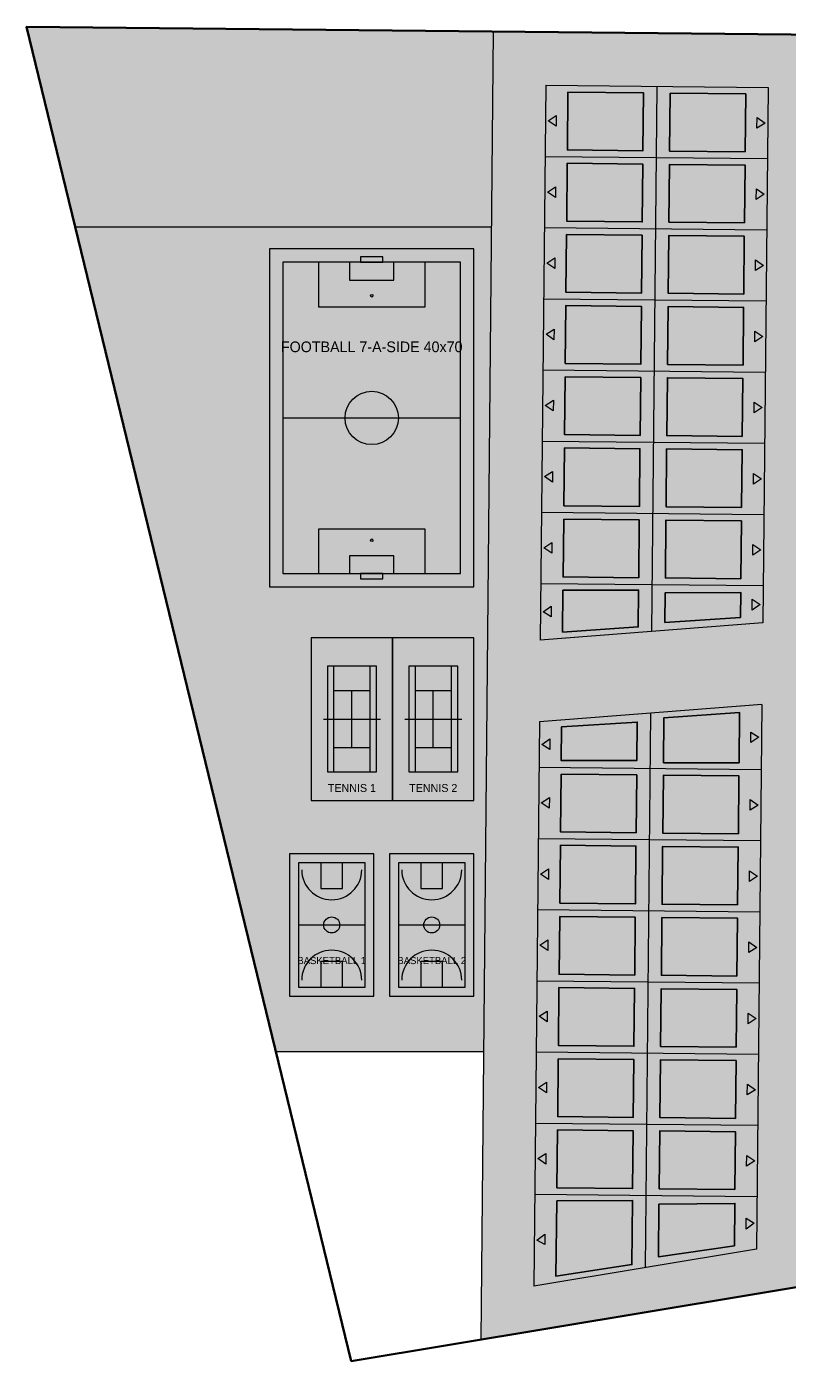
# Model space of a CAD drawing. Header units: metres. Extents: x 338921 to 339833, y 4032848 to 4033148.
# Drawn here: x 338920.9 to 339092.4, y 4032847.9 to 4033148 of the extents above; entities that cross this region are included whole.
import ezdxf
from ezdxf.enums import TextEntityAlignment as Align

# ---------------------------------------------------------------- set-up
doc = ezdxf.new("R2010")
doc.units = ezdxf.units.M
doc.layers.add('MP_BOUNDARY', color=1, linetype='Continuous', lineweight=50)
doc.layers.add('MP_ROADS', color=8, linetype='Continuous', lineweight=25)
for name, color, linetype in [('MP_SPORT_FENCE', 8, 'Continuous'), ('MP_SPORT_LINES', 7, 'Continuous'), ('MP_SPORT_SURFACE', 3, 'Continuous'), ('MP_SPORT_TEXT', 7, 'Continuous'), ('MP_VILLA_ENTRY', 7, 'Continuous'), ('MP_VILLA_FOOTPRINT', 7, 'Continuous'), ('MP_VILLA_FOOTPRINT_HATCH', 7, 'Continuous')]:
    doc.layers.add(name, color=color, linetype=linetype)

msp = doc.modelspace()

# ---------------------------------------------------------------- hatches: boundary and pattern name
at = {"true_color": 0x22346e}
h = msp.add_hatch(color=159, dxfattribs=at)
h.dxf.hatch_style = 1
h.paths.add_polyline_path([(339025.38, 4033102.93), (339025.79, 4033146.93), (338920.88, 4033147.98), (338931.84, 4033102.93)])
at = {"true_color": 0x939598}
h = msp.add_hatch(color=252, dxfattribs=at)
h.dxf.hatch_style = 1
h.paths.add_polyline_path([(339637.45, 4033047.69), (339638.38, 4033140.78), (339025.79, 4033146.93), (339023.02, 4032852.73), (339636.51, 4032954.59)])
h.paths.add_polyline_path([(339565.29, 4033032.76), (339564.52, 4032956.21), (339524.46, 4032949.56), (339525.26, 4033029.65)], flags=16)
h.paths.add_polyline_path([(339525.46, 4033049.73), (339526.27, 4033129.91), (339566.26, 4033129.51), (339565.49, 4033052.84)], flags=16)
h.paths.add_polyline_path([(339513.45, 4033048.8), (339493.43, 4033047.24), (339494.27, 4033130.23), (339514.27, 4033130.03)], flags=16)
h.paths.add_polyline_path([(339577.3, 4033033.69), (339617.34, 4033036.8), (339616.61, 4032964.86), (339576.55, 4032958.21)], flags=16)
h.paths.add_polyline_path([(339513.25, 4033028.72), (339512.44, 4032947.56), (339492.4, 4032944.24), (339493.23, 4033027.17)], flags=16)
h.paths.add_polyline_path([(339577.5, 4033053.77), (339578.26, 4033129.39), (339618.26, 4033128.98), (339617.54, 4033056.87)], flags=16)
h.paths.add_polyline_path([(339481.42, 4033046.31), (339441.39, 4033043.21), (339442.27, 4033130.75), (339482.27, 4033130.35)], flags=16)
h.paths.add_polyline_path([(339481.22, 4033026.24), (339480.38, 4032942.24), (339440.31, 4032935.59), (339441.19, 4033023.13)], flags=16)
h.paths.add_polyline_path([(339429.38, 4033042.27), (339389.35, 4033039.17), (339390.27, 4033131.27), (339430.27, 4033130.87)], flags=16)
h.paths.add_polyline_path([(339429.18, 4033022.2), (339428.29, 4032933.59), (339388.22, 4032926.94), (339389.15, 4033019.09)], flags=16)
h.paths.add_polyline_path([(339377.34, 4033038.24), (339354.55, 4033036.47, 0.246339), (339327.57, 4033062.03), (339328.28, 4033131.89), (339378.27, 4033131.39)], flags=16)
h.paths.add_polyline_path([(339377.14, 4033018.16), (339376.2, 4032924.94), (339326.12, 4032916.63), (339326.8, 4032984.83, 0.292829), (339356.08, 4033016.53)], flags=16)
h.paths.add_polyline_path([(339336.7, 4033023.53, -1), (339296.7, 4033023.53, -1)], flags=16)
h.paths.add_polyline_path([(339307.58, 4033062.48, 0.306268), (339277.16, 4033029.59), (339257.23, 4033028.04), (339258.28, 4033132.6), (339308.28, 4033132.09)], flags=16)
h.paths.add_polyline_path([(339306.8, 4032984.78), (339306.08, 4032913.3), (339255.99, 4032904.98), (339257.04, 4033008.84), (339278.87, 4033010.54, 0.252622)], flags=16)
h.paths.add_polyline_path([(339245.32, 4033036.72), (339245.21, 4033026.23), (339195.17, 4033022.35), (339195.48, 4033053.22), (339196.28, 4033133.22), (339246.28, 4033132.72)], flags=16)
h.paths.add_polyline_path([(339245.03, 4033007.91), (339243.94, 4032899.46), (339193.85, 4032891.14), (339194.99, 4033004.03)], flags=16)
h.paths.add_polyline_path([(339183.16, 4033021.42), (339133.12, 4033017.54), (339134.28, 4033133.84), (339184.28, 4033133.34), (339183.96, 4033101.34)], flags=16)
h.paths.add_polyline_path([(339182.98, 4033003.1), (339181.83, 4032889.15), (339131.75, 4032880.83), (339132.93, 4032999.21)], flags=16)
h.paths.add_polyline_path([(339121.11, 4033016.6), (339098.47, 4033014.85), (339099.67, 4033134.19), (339122.29, 4033133.96)], flags=16)
h.paths.add_polyline_path([(339120.92, 4032998.28), (339119.73, 4032878.84), (339097.07, 4032875.07), (339098.29, 4032996.53)], flags=16)
h.paths.add_polyline_path([(339086.45, 4033013.91), (339036.42, 4033010.03), (339037.67, 4033134.81), (339087.66, 4033134.31)], flags=16)
h.paths.add_polyline_path([(339086.28, 4032995.59), (339085.05, 4032873.08), (339034.96, 4032864.76), (339036.23, 4032991.71)], flags=16)
at = {"true_color": 0xf4ee51}
h = msp.add_hatch(color=41, dxfattribs=at)
h.dxf.hatch_style = 1
h.paths.add_polyline_path([(339087.66, 4033134.31), (339062.67, 4033134.56), (339062.51, 4033118.56), (339087.5, 4033118.31)])
h.paths.add_polyline_path([(339062.67, 4033134.56), (339037.67, 4033134.81), (339037.51, 4033118.81), (339062.51, 4033118.56)])
h.paths.add_polyline_path([(339062.51, 4033118.56), (339037.51, 4033118.81), (339037.35, 4033102.81), (339062.35, 4033102.56)])
h.paths.add_polyline_path([(339087.5, 4033118.31), (339062.51, 4033118.56), (339062.35, 4033102.56), (339087.34, 4033102.31)])
h.paths.add_polyline_path([(339087.34, 4033102.31), (339062.35, 4033102.56), (339062.19, 4033086.56), (339087.18, 4033086.31)])
h.paths.add_polyline_path([(339062.35, 4033102.56), (339037.35, 4033102.81), (339037.19, 4033086.81), (339062.19, 4033086.56)])
h.paths.add_polyline_path([(339062.19, 4033086.56), (339037.19, 4033086.81), (339037.03, 4033070.81), (339062.03, 4033070.56)])
h.paths.add_polyline_path([(339087.18, 4033086.31), (339062.19, 4033086.56), (339062.03, 4033070.56), (339087.02, 4033070.31)])
h.paths.add_polyline_path([(339087.02, 4033070.31), (339062.03, 4033070.56), (339061.87, 4033054.56), (339086.85, 4033054.31)])
h.paths.add_polyline_path([(339062.03, 4033070.56), (339037.03, 4033070.81), (339036.87, 4033054.81), (339061.87, 4033054.56)])
h.paths.add_polyline_path([(339061.87, 4033054.56), (339036.87, 4033054.81), (339036.71, 4033038.81), (339061.7, 4033038.56)])
h.paths.add_polyline_path([(339086.85, 4033054.31), (339061.87, 4033054.56), (339061.7, 4033038.56), (339086.69, 4033038.31)])
h.paths.add_polyline_path([(339086.69, 4033038.31), (339061.7, 4033038.56), (339061.54, 4033022.56), (339086.53, 4033022.31)])
h.paths.add_polyline_path([(339061.7, 4033038.56), (339036.71, 4033038.81), (339036.55, 4033022.82), (339061.54, 4033022.56)])
h.paths.add_polyline_path([(339061.54, 4033022.56), (339036.55, 4033022.82), (339036.42, 4033010.03), (339061.44, 4033011.97)])
h.paths.add_polyline_path([(339086.53, 4033022.31), (339061.54, 4033022.56), (339061.44, 4033011.97), (339086.45, 4033013.91)])
h.paths.add_polyline_path([(339220.96, 4033100.97), (339195.96, 4033101.22), (339195.8, 4033085.22), (339220.8, 4033084.97)])
h.paths.add_polyline_path([(339245.96, 4033100.72), (339220.96, 4033100.97), (339220.8, 4033084.97), (339245.8, 4033084.72)])
h.paths.add_polyline_path([(339245.8, 4033084.72), (339220.8, 4033084.97), (339220.64, 4033068.97), (339245.64, 4033068.72)])
h.paths.add_polyline_path([(339220.8, 4033084.97), (339195.8, 4033085.22), (339195.64, 4033069.22), (339220.64, 4033068.97)])
h.paths.add_polyline_path([(339220.64, 4033068.97), (339195.64, 4033069.22), (339195.48, 4033053.22), (339220.48, 4033052.97)])
h.paths.add_polyline_path([(339245.64, 4033068.72), (339220.64, 4033068.97), (339220.48, 4033052.97), (339245.48, 4033052.72)])
h.paths.add_polyline_path([(339245.48, 4033052.72), (339220.48, 4033052.97), (339220.32, 4033036.97), (339245.32, 4033036.72)])
h.paths.add_polyline_path([(339220.48, 4033052.97), (339195.48, 4033053.22), (339195.32, 4033037.22), (339220.32, 4033036.97)])
h.paths.add_polyline_path([(339220.32, 4033036.97), (339195.32, 4033037.22), (339195.17, 4033022.35), (339220.19, 4033024.29)])
h.paths.add_polyline_path([(339245.32, 4033036.72), (339220.32, 4033036.97), (339220.19, 4033024.29), (339245.21, 4033026.23)])
h.paths.add_polyline_path([(339245.03, 4033007.91), (339220.01, 4033005.97), (339219.81, 4032986.02), (339244.8, 4032985.77)])
h.paths.add_polyline_path([(339220.01, 4033005.97), (339194.99, 4033004.03), (339194.81, 4032986.28), (339219.81, 4032986.02)])
h.paths.add_polyline_path([(339219.81, 4032986.02), (339194.81, 4032986.28), (339194.65, 4032970.28), (339219.65, 4032970.03)])
h.paths.add_polyline_path([(339244.8, 4032985.77), (339219.81, 4032986.02), (339219.65, 4032970.03), (339244.64, 4032969.77)])
h.paths.add_polyline_path([(339244.64, 4032969.77), (339219.65, 4032970.03), (339219.49, 4032954.03), (339244.48, 4032953.78)])
h.paths.add_polyline_path([(339219.65, 4032970.03), (339194.65, 4032970.28), (339194.49, 4032954.28), (339219.49, 4032954.03)])
h.paths.add_polyline_path([(339219.49, 4032954.03), (339194.49, 4032954.28), (339194.33, 4032938.28), (339219.32, 4032938.03)])
h.paths.add_polyline_path([(339244.48, 4032953.78), (339219.49, 4032954.03), (339219.32, 4032938.03), (339244.32, 4032937.78)])
h.paths.add_polyline_path([(339244.32, 4032937.78), (339219.32, 4032938.03), (339219.16, 4032922.03), (339244.16, 4032921.78)])
h.paths.add_polyline_path([(339219.32, 4032938.03), (339194.33, 4032938.28), (339194.17, 4032922.28), (339219.16, 4032922.03)])
h.paths.add_polyline_path([(339219.16, 4032922.03), (339194.17, 4032922.28), (339194, 4032906.28), (339219, 4032906.03)])
h.paths.add_polyline_path([(339219, 4032906.03), (339194, 4032906.28), (339193.85, 4032891.14), (339218.9, 4032895.3)])
h.paths.add_polyline_path([(339244.16, 4032921.78), (339219.16, 4032922.03), (339219, 4032906.03), (339218.9, 4032895.3), (339243.94, 4032899.46)])
h.paths.add_polyline_path([(339182.98, 4033003.1), (339157.95, 4033001.16), (339157.75, 4032981.21), (339182.75, 4032980.96)])
h.paths.add_polyline_path([(339157.95, 4033001.16), (339132.93, 4032999.21), (339132.76, 4032981.46), (339157.75, 4032981.21)])
h.paths.add_polyline_path([(339157.75, 4032981.21), (339132.76, 4032981.46), (339132.6, 4032965.46), (339157.59, 4032965.21)])
h.paths.add_polyline_path([(339182.75, 4032980.96), (339157.75, 4032981.21), (339157.59, 4032965.21), (339182.59, 4032964.96)])
h.paths.add_polyline_path([(339182.59, 4032964.96), (339157.59, 4032965.21), (339157.43, 4032949.21), (339182.43, 4032948.96)])
h.paths.add_polyline_path([(339157.59, 4032965.21), (339132.6, 4032965.46), (339132.43, 4032949.46), (339157.43, 4032949.21)])
h.paths.add_polyline_path([(339157.43, 4032949.21), (339132.43, 4032949.46), (339132.27, 4032933.46), (339157.27, 4032933.21)])
h.paths.add_polyline_path([(339182.43, 4032948.96), (339157.43, 4032949.21), (339157.27, 4032933.21), (339182.27, 4032932.96)])
h.paths.add_polyline_path([(339182.27, 4032932.96), (339157.27, 4032933.21), (339157.11, 4032917.21), (339182.11, 4032916.96)])
h.paths.add_polyline_path([(339157.27, 4032933.21), (339132.27, 4032933.46), (339132.11, 4032917.46), (339157.11, 4032917.21)])
h.paths.add_polyline_path([(339157.11, 4032917.21), (339132.11, 4032917.46), (339131.95, 4032901.46), (339156.95, 4032901.21)])
h.paths.add_polyline_path([(339182.11, 4032916.96), (339157.11, 4032917.21), (339156.95, 4032901.21), (339181.95, 4032900.96)])
h.paths.add_polyline_path([(339181.95, 4032900.96), (339156.95, 4032901.21), (339156.79, 4032884.99), (339181.83, 4032889.15)])
h.paths.add_polyline_path([(339156.95, 4032901.21), (339131.95, 4032901.46), (339131.75, 4032880.83), (339156.79, 4032884.99)])
h.paths.add_polyline_path([(339086.28, 4032995.59), (339061.25, 4032993.65), (339061.13, 4032981.21), (339086.13, 4032980.96)])
h.paths.add_polyline_path([(339061.25, 4032993.65), (339036.23, 4032991.71), (339036.13, 4032981.46), (339061.13, 4032981.21)])
h.paths.add_polyline_path([(339061.13, 4032981.21), (339036.13, 4032981.46), (339035.97, 4032965.46), (339060.97, 4032965.21)])
h.paths.add_polyline_path([(339086.13, 4032980.96), (339061.13, 4032981.21), (339060.97, 4032965.21), (339085.97, 4032964.96)])
h.paths.add_polyline_path([(339085.97, 4032964.96), (339060.97, 4032965.21), (339060.81, 4032949.21), (339085.81, 4032948.96)])
h.paths.add_polyline_path([(339060.97, 4032965.21), (339035.97, 4032965.46), (339035.81, 4032949.46), (339060.81, 4032949.21)])
h.paths.add_polyline_path([(339060.81, 4032949.21), (339035.81, 4032949.46), (339035.65, 4032933.46), (339060.65, 4032933.21)])
h.paths.add_polyline_path([(339085.81, 4032948.96), (339060.81, 4032949.21), (339060.65, 4032933.21), (339085.65, 4032932.96)])
h.paths.add_polyline_path([(339085.65, 4032932.96), (339060.65, 4032933.21), (339060.49, 4032917.21), (339085.49, 4032916.96)])
h.paths.add_polyline_path([(339060.65, 4032933.21), (339035.65, 4032933.46), (339035.49, 4032917.46), (339060.49, 4032917.21)])
h.paths.add_polyline_path([(339060.49, 4032917.21), (339035.65, 4032917.46), (339035.49, 4032917.46), (339035.33, 4032901.46), (339060.33, 4032901.21)])
h.paths.add_polyline_path([(339085.49, 4032916.96), (339060.49, 4032917.21), (339060.33, 4032901.21), (339085.33, 4032900.96)])
h.paths.add_polyline_path([(339085.33, 4032900.96), (339060.33, 4032901.21), (339060.17, 4032885.21), (339085.17, 4032884.96)])
h.paths.add_polyline_path([(339060.33, 4032901.21), (339035.33, 4032901.46), (339035.17, 4032885.47), (339060.17, 4032885.21)])
h.paths.add_polyline_path([(339060.17, 4032885.21), (339035.17, 4032885.47), (339034.96, 4032864.76), (339060, 4032868.92)])
h.paths.add_polyline_path([(339085.17, 4032884.96), (339060.17, 4032885.21), (339060, 4032868.92), (339085.05, 4032873.08)])
at = {"true_color": 0x78ba6e}
h = msp.add_hatch(color=83, dxfattribs=at)
h.dxf.hatch_style = 1
h.paths.add_polyline_path([(339025.38, 4033102.93), (338931.84, 4033102.93), (338976.97, 4032917.46), (339023.63, 4032917.46)])
at = {"layer": 'MP_SPORT_SURFACE', "true_color": 0x2e7d32}
msp.add_hatch(color=7, dxfattribs=at).paths.add_polyline_path([(338975.5, 4033022), (339021.5, 4033022), (339021.5, 4033098), (338975.5, 4033098)])
at = {"layer": 'MP_SPORT_SURFACE', "true_color": 0x245ca0}
for points in [[(338984.9, 4032974), (339003.2, 4032974), (339003.2, 4033010.6), (338984.9, 4033010.6)], [(339003.2, 4032974), (339021.5, 4032974), (339021.5, 4033010.6), (339003.2, 4033010.6)]]:
    msp.add_hatch(color=7, dxfattribs=at).paths.add_polyline_path(points)
at = {"layer": 'MP_SPORT_SURFACE', "true_color": 0xc86e3c}
for points in [[(338980, 4032930), (338999, 4032930), (338999, 4032962), (338980, 4032962)], [(339002.5, 4032930), (339021.5, 4032930), (339021.5, 4032962), (339002.5, 4032962)]]:
    msp.add_hatch(color=7, dxfattribs=at).paths.add_polyline_path(points)
at = {"layer": 'MP_VILLA_FOOTPRINT_HATCH', "true_color": 0xffffff}
for points in [[(339042.65, 4033133.26), (339042.52, 4033120.26), (339059.52, 4033120.09), (339059.65, 4033133.09)], [(339082.51, 4033119.86), (339082.64, 4033132.86), (339065.65, 4033133.03), (339065.52, 4033120.03)], [(339042.49, 4033117.26), (339042.36, 4033104.26), (339059.36, 4033104.09), (339059.49, 4033117.09)], [(339082.35, 4033103.86), (339082.48, 4033116.86), (339065.49, 4033117.03), (339065.36, 4033104.03)], [(339042.33, 4033101.26), (339042.2, 4033088.26), (339059.2, 4033088.09), (339059.33, 4033101.09)], [(339082.19, 4033087.86), (339082.32, 4033100.86), (339065.33, 4033101.03), (339065.2, 4033088.03)], [(339042.17, 4033085.26), (339042.04, 4033072.26), (339059.04, 4033072.09), (339059.17, 4033085.09)], [(339082.03, 4033071.86), (339082.16, 4033084.86), (339065.17, 4033085.03), (339065.04, 4033072.03)], [(339042.01, 4033069.26), (339041.88, 4033056.26), (339058.88, 4033056.09), (339059.01, 4033069.09)], [(339081.87, 4033055.86), (339082, 4033068.86), (339065.01, 4033069.03), (339064.88, 4033056.03)], [(339041.85, 4033053.26), (339041.72, 4033040.26), (339058.72, 4033040.09), (339058.85, 4033053.09)], [(339081.71, 4033039.86), (339081.84, 4033052.86), (339064.85, 4033053.03), (339064.72, 4033040.03)], [(339041.69, 4033037.26), (339041.56, 4033024.27), (339058.56, 4033024.09), (339058.69, 4033037.09)], [(339081.55, 4033023.86), (339081.68, 4033036.86), (339064.69, 4033037.03), (339064.56, 4033024.03)], [(339041.52, 4033021.32), (339041.43, 4033011.87), (339058.45, 4033013.02), (339058.54, 4033021.32)], [(339081.47, 4033015.11), (339081.53, 4033020.79), (339064.52, 4033020.69), (339064.45, 4033014.05)], [(339081.15, 4032982.46), (339081.27, 4032993.75), (339064.24, 4032992.58), (339064.14, 4032982.48)], [(339041.21, 4032990.53), (339041.14, 4032982.97), (339058.15, 4032983.02), (339058.24, 4032991.64)], [(339041.12, 4032979.91), (339040.99, 4032966.91), (339057.98, 4032966.74), (339058.11, 4032979.74)], [(339080.98, 4032966.51), (339081.11, 4032979.51), (339064.11, 4032979.68), (339063.98, 4032966.68)], [(339040.96, 4032963.91), (339040.82, 4032950.91), (339057.82, 4032950.74), (339057.95, 4032963.74)], [(339080.82, 4032950.51), (339080.95, 4032963.51), (339063.95, 4032963.68), (339063.82, 4032950.68)], [(339040.79, 4032947.91), (339040.66, 4032934.91), (339057.66, 4032934.74), (339057.79, 4032947.74)], [(339080.66, 4032934.51), (339080.79, 4032947.51), (339063.79, 4032947.68), (339063.66, 4032934.68)], [(339040.63, 4032931.91), (339040.5, 4032918.91), (339057.5, 4032918.74), (339057.63, 4032931.74)], [(339080.5, 4032918.51), (339080.63, 4032931.51), (339063.63, 4032931.68), (339063.5, 4032918.68)], [(339040.47, 4032915.91), (339040.34, 4032902.91), (339057.34, 4032902.74), (339057.47, 4032915.74)], [(339080.34, 4032902.51), (339080.47, 4032915.51), (339063.47, 4032915.68), (339063.34, 4032902.68)], [(339040.31, 4032899.91), (339040.18, 4032886.92), (339057.18, 4032886.74), (339057.31, 4032899.74)], [(339080.18, 4032886.51), (339080.31, 4032899.51), (339063.31, 4032899.68), (339063.18, 4032886.68)], [(339040.11, 4032883.98), (339039.94, 4032867.02), (339057.03, 4032869.64), (339057.18, 4032884.03)], [(339080.09, 4032873.86), (339080.19, 4032883.4), (339063.12, 4032883.19), (339063.01, 4032871.41)]]:
    msp.add_hatch(color=7, dxfattribs=at).paths.add_polyline_path(points)

# ---------------------------------------------------------------- linework, layer by layer
for p, q in [((339025.79, 4033146.93), (339023.02, 4032852.73)), ((339037.67, 4033134.81), (339036.42, 4033010.03)), ((339062.67, 4033134.56), (339061.44, 4033011.97)), ((339087.66, 4033134.31), (339086.45, 4033013.91)), ((339025.38, 4033102.93), (338931.84, 4033102.93)), ((339025.22, 4033086.56), (339025.22, 4033086.56)), ((339086.46, 4033013.92), (339036.42, 4033010.03)), ((339086.28, 4032995.59), (339036.23, 4032991.71)), ((339086.28, 4032995.59), (339085.05, 4032873.08)), ((339061.25, 4032993.65), (339060, 4032868.92)), ((339036.23, 4032991.71), (339034.96, 4032864.76)), ((339023.63, 4032917.46), (338976.97, 4032917.46)), ((339035.65, 4032917.46), (339035.49, 4032917.46))]:
    msp.add_line(p, q)
at = {"layer": 'MP_BOUNDARY'}
msp.add_lwpolyline([(338993.89, 4032847.89), (338920.88, 4033147.98), (339833.37, 4033138.83), (339819.97, 4032985.05)], close=True, dxfattribs=at)
at = {"layer": 'MP_ROADS'}
for p, q in [((339037.66, 4033134.81), (339087.66, 4033134.31)), ((339037.67, 4033134.81), (339087.67, 4033134.31)), ((339037.5, 4033118.81), (339087.5, 4033118.31)), ((339037.34, 4033102.81), (339087.34, 4033102.31)), ((339037.18, 4033086.81), (339087.18, 4033086.31)), ((339037.18, 4033086.81), (339087.18, 4033086.31)), ((339037.02, 4033070.81), (339087.02, 4033070.31)), ((339036.86, 4033054.81), (339086.85, 4033054.31)), ((339036.7, 4033038.81), (339086.69, 4033038.31)), ((339036.54, 4033022.82), (339086.53, 4033022.31)), ((339036.13, 4032981.46), (339086.13, 4032980.96)), ((339035.97, 4032965.46), (339085.97, 4032964.96)), ((339035.81, 4032949.46), (339085.81, 4032948.96)), ((339035.81, 4032949.46), (339085.81, 4032948.96)), ((339035.65, 4032933.46), (339085.65, 4032932.96)), ((339035.49, 4032917.46), (339085.49, 4032916.96)), ((339035.33, 4032901.46), (339085.33, 4032900.96)), ((339035.17, 4032885.47), (339085.17, 4032884.96)), ((339085.05, 4032873.08), (339034.96, 4032864.76))]:
    msp.add_line(p, q, dxfattribs=at)
msp.add_lwpolyline([(339819.97, 4032985.05), (338993.89, 4032847.89), (338920.88, 4033147.98), (339833.37, 4033138.83)], close=True, dxfattribs=at)
at = {"layer": 'MP_SPORT_FENCE'}
for points in [[(338975.5, 4033022), (339021.5, 4033022), (339021.5, 4033098), (338975.5, 4033098)], [(338984.9, 4032974), (339003.2, 4032974), (339003.2, 4033010.6), (338984.9, 4033010.6)], [(339003.2, 4032974), (339021.5, 4032974), (339021.5, 4033010.6), (339003.2, 4033010.6)], [(338980, 4032930), (338999, 4032930), (338999, 4032962), (338980, 4032962)], [(339002.5, 4032930), (339021.5, 4032930), (339021.5, 4032962), (339002.5, 4032962)]]:
    msp.add_lwpolyline(points, close=True, dxfattribs=at)
at = {"layer": 'MP_SPORT_LINES', "true_color": 0xffffff}
for p, q in [((338978.5, 4033060), (339018.5, 4033060)), ((338989.94, 4032998.7), (338998.17, 4032998.7)), ((338994.05, 4032985.9), (338994.05, 4032998.7)), ((339008.24, 4032998.7), (339016.47, 4032998.7)), ((339012.35, 4032985.9), (339012.35, 4032998.7)), ((338987.65, 4032992.3), (339000.45, 4032992.3)), ((339005.95, 4032992.3), (339018.75, 4032992.3)), ((338989.94, 4032985.9), (338998.17, 4032985.9)), ((339008.24, 4032985.9), (339016.47, 4032985.9)), ((338982, 4032946), (338997, 4032946)), ((339004.5, 4032946), (339019.5, 4032946))]:
    msp.add_line(p, q, dxfattribs=at)
for points in [[(338978.5, 4033025), (339018.5, 4033025), (339018.5, 4033095), (338978.5, 4033095)], [(338986.5, 4033085), (339010.5, 4033085), (339010.5, 4033095), (338986.5, 4033095)], [(338993.5, 4033091), (339003.5, 4033091), (339003.5, 4033095), (338993.5, 4033095)], [(338996, 4033095), (339001, 4033095), (339001, 4033096.2), (338996, 4033096.2)], [(338986.5, 4033025), (339010.5, 4033025), (339010.5, 4033035), (338986.5, 4033035)], [(338993.5, 4033025), (339003.5, 4033025), (339003.5, 4033029), (338993.5, 4033029)], [(338996, 4033023.8), (339001, 4033023.8), (339001, 4033025), (338996, 4033025)], [(338988.57, 4032980.42), (338999.54, 4032980.42), (338999.54, 4033004.18), (338988.57, 4033004.18)], [(338989.94, 4032980.42), (338998.17, 4032980.42), (338998.17, 4033004.18), (338989.94, 4033004.18)], [(339006.87, 4032980.42), (339017.84, 4032980.42), (339017.84, 4033004.18), (339006.87, 4033004.18)], [(339008.24, 4032980.42), (339016.47, 4032980.42), (339016.47, 4033004.18), (339008.24, 4033004.18)], [(338982, 4032932), (338997, 4032932), (338997, 4032960), (338982, 4032960)], [(338987.05, 4032954.2), (338991.95, 4032954.2), (338991.95, 4032960), (338987.05, 4032960)], [(339004.5, 4032932), (339019.5, 4032932), (339019.5, 4032960), (339004.5, 4032960)], [(339009.55, 4032954.2), (339014.45, 4032954.2), (339014.45, 4032960), (339009.55, 4032960)], [(338987.05, 4032932), (338991.95, 4032932), (338991.95, 4032937.8), (338987.05, 4032937.8)], [(339009.55, 4032932), (339014.45, 4032932), (339014.45, 4032937.8), (339009.55, 4032937.8)]]:
    msp.add_lwpolyline(points, close=True, dxfattribs=at)
for centre, radius in [((338998.5, 4033087.5), 0.3), ((338998.5, 4033060), 6), ((338998.5, 4033032.5), 0.3), ((338989.5, 4032946), 1.8), ((339012, 4032946), 1.8)]:
    msp.add_circle(centre, radius, dxfattribs=at)
for centre, start, end in [((338989.5, 4032958.42), 180, 360), ((339012, 4032958.42), 180, 360), ((338989.5, 4032933.58), 0, 180), ((339012, 4032933.58), 0, 180)]:
    msp.add_arc(centre, 6.75, start, end, dxfattribs=at)
at = {"layer": 'MP_VILLA_ENTRY', "color": 1}
for points in [[(339038.19, 4033126.8), (339040, 4033127.99), (339039.98, 4033125.59)], [(339086.98, 4033126.31), (339085.16, 4033125.13), (339085.19, 4033127.53)], [(339038.03, 4033110.8), (339039.84, 4033111.99), (339039.82, 4033109.59)], [(339086.82, 4033110.32), (339085, 4033109.13), (339085.03, 4033111.53)], [(339037.87, 4033094.81), (339039.68, 4033095.99), (339039.66, 4033093.59)], [(339086.66, 4033094.32), (339084.84, 4033093.13), (339084.87, 4033095.53)], [(339037.71, 4033078.81), (339039.52, 4033079.99), (339039.5, 4033077.59)], [(339086.5, 4033078.32), (339084.68, 4033077.14), (339084.71, 4033079.54)], [(339037.55, 4033062.81), (339039.36, 4033063.99), (339039.33, 4033061.59)], [(339086.33, 4033062.32), (339084.52, 4033061.14), (339084.55, 4033063.54)], [(339037.39, 4033046.81), (339039.2, 4033047.99), (339039.17, 4033045.59)], [(339086.17, 4033046.32), (339084.36, 4033045.14), (339084.39, 4033047.54)], [(339037.23, 4033030.81), (339039.04, 4033031.99), (339039.01, 4033029.59)], [(339086.01, 4033030.32), (339084.2, 4033029.14), (339084.23, 4033031.54)], [(339037.08, 4033016.44), (339038.89, 4033017.69), (339038.87, 4033015.32)], [(339085.89, 4033018.09), (339084.08, 4033016.8), (339084.11, 4033019.26)], [(339085.6, 4032988.26), (339083.79, 4032987.01), (339083.82, 4032989.38)], [(339036.78, 4032986.61), (339038.59, 4032987.89), (339038.57, 4032985.44)], [(339036.65, 4032973.46), (339038.46, 4032974.64), (339038.44, 4032972.24)], [(339085.45, 4032972.97), (339083.64, 4032971.78), (339083.66, 4032974.18)], [(339036.49, 4032957.46), (339038.3, 4032958.64), (339038.28, 4032956.24)], [(339085.29, 4032956.97), (339083.48, 4032955.78), (339083.5, 4032958.18)], [(339036.33, 4032941.46), (339038.14, 4032942.64), (339038.12, 4032940.24)], [(339085.13, 4032940.97), (339083.32, 4032939.79), (339083.34, 4032942.19)], [(339036.17, 4032925.46), (339037.98, 4032926.64), (339037.96, 4032924.24)], [(339084.97, 4032924.97), (339083.15, 4032923.79), (339083.18, 4032926.19)], [(339036.01, 4032909.46), (339037.82, 4032910.64), (339037.8, 4032908.24)], [(339084.81, 4032908.97), (339082.99, 4032907.79), (339083.02, 4032910.19)], [(339035.85, 4032893.46), (339037.66, 4032894.64), (339037.64, 4032892.24)], [(339084.65, 4032892.97), (339082.83, 4032891.79), (339082.86, 4032894.19)], [(339084.51, 4032878.97), (339082.71, 4032877.59), (339082.73, 4032880.08)], [(339035.66, 4032875.16), (339037.46, 4032876.48), (339037.44, 4032874.12)]]:
    msp.add_lwpolyline(points, close=True, dxfattribs=at)
at = {"layer": 'MP_VILLA_FOOTPRINT', "lineweight": 35}
for points in [[(339042.65, 4033133.26), (339042.52, 4033120.26), (339059.52, 4033120.09), (339059.65, 4033133.09)], [(339082.51, 4033119.86), (339082.64, 4033132.86), (339065.65, 4033133.03), (339065.52, 4033120.03)], [(339042.49, 4033117.26), (339042.36, 4033104.26), (339059.36, 4033104.09), (339059.49, 4033117.09)], [(339082.35, 4033103.86), (339082.48, 4033116.86), (339065.49, 4033117.03), (339065.36, 4033104.03)], [(339042.33, 4033101.26), (339042.2, 4033088.26), (339059.2, 4033088.09), (339059.33, 4033101.09)], [(339082.19, 4033087.86), (339082.32, 4033100.86), (339065.33, 4033101.03), (339065.2, 4033088.03)], [(339042.17, 4033085.26), (339042.04, 4033072.26), (339059.04, 4033072.09), (339059.17, 4033085.09)], [(339082.03, 4033071.86), (339082.16, 4033084.86), (339065.17, 4033085.03), (339065.04, 4033072.03)], [(339042.01, 4033069.26), (339041.88, 4033056.26), (339058.88, 4033056.09), (339059.01, 4033069.09)], [(339081.87, 4033055.86), (339082, 4033068.86), (339065.01, 4033069.03), (339064.88, 4033056.03)], [(339041.85, 4033053.26), (339041.72, 4033040.26), (339058.72, 4033040.09), (339058.85, 4033053.09)], [(339081.71, 4033039.86), (339081.84, 4033052.86), (339064.85, 4033053.03), (339064.72, 4033040.03)], [(339041.69, 4033037.26), (339041.56, 4033024.27), (339058.56, 4033024.09), (339058.69, 4033037.09)], [(339081.55, 4033023.86), (339081.68, 4033036.86), (339064.69, 4033037.03), (339064.56, 4033024.03)], [(339041.52, 4033021.32), (339041.43, 4033011.87), (339058.45, 4033013.02), (339058.54, 4033021.32)], [(339081.47, 4033015.11), (339081.53, 4033020.79), (339064.52, 4033020.69), (339064.45, 4033014.05)], [(339081.15, 4032982.46), (339081.27, 4032993.75), (339064.24, 4032992.58), (339064.14, 4032982.48)], [(339041.21, 4032990.53), (339041.14, 4032982.97), (339058.15, 4032983.02), (339058.24, 4032991.64)], [(339041.12, 4032979.91), (339040.99, 4032966.91), (339057.98, 4032966.74), (339058.11, 4032979.74)], [(339080.98, 4032966.51), (339081.11, 4032979.51), (339064.11, 4032979.68), (339063.98, 4032966.68)], [(339040.96, 4032963.91), (339040.82, 4032950.91), (339057.82, 4032950.74), (339057.95, 4032963.74)], [(339080.82, 4032950.51), (339080.95, 4032963.51), (339063.95, 4032963.68), (339063.82, 4032950.68)], [(339040.79, 4032947.91), (339040.66, 4032934.91), (339057.66, 4032934.74), (339057.79, 4032947.74)], [(339080.66, 4032934.51), (339080.79, 4032947.51), (339063.79, 4032947.68), (339063.66, 4032934.68)], [(339040.63, 4032931.91), (339040.5, 4032918.91), (339057.5, 4032918.74), (339057.63, 4032931.74)], [(339080.5, 4032918.51), (339080.63, 4032931.51), (339063.63, 4032931.68), (339063.5, 4032918.68)], [(339040.47, 4032915.91), (339040.34, 4032902.91), (339057.34, 4032902.74), (339057.47, 4032915.74)], [(339080.34, 4032902.51), (339080.47, 4032915.51), (339063.47, 4032915.68), (339063.34, 4032902.68)], [(339040.31, 4032899.91), (339040.18, 4032886.92), (339057.18, 4032886.74), (339057.31, 4032899.74)], [(339080.18, 4032886.51), (339080.31, 4032899.51), (339063.31, 4032899.68), (339063.18, 4032886.68)], [(339040.11, 4032883.98), (339039.94, 4032867.02), (339057.03, 4032869.64), (339057.18, 4032884.03)], [(339080.09, 4032873.86), (339080.19, 4032883.4), (339063.12, 4032883.19), (339063.01, 4032871.41)]]:
    msp.add_lwpolyline(points, close=True, dxfattribs=at)

# ---------------------------------------------------------------- texts
at = {"layer": 'MP_SPORT_TEXT'}
for s, height, p in [('FOOTBALL 7-A-SIDE 40x70', 2.4, (338998.5, 4033076)), ('TENNIS 1', 1.8, (338994.05, 4032976.8)), ('TENNIS 2', 1.8, (339012.35, 4032976.8)), ('BASKETBALL 1', 1.6, (338989.5, 4032938)), ('BASKETBALL 2', 1.6, (339012, 4032938))]:
    msp.add_text(s, height=height, dxfattribs=at).set_placement(p, align=Align.MIDDLE_CENTER)

doc.saveas('drawing.dxf')
